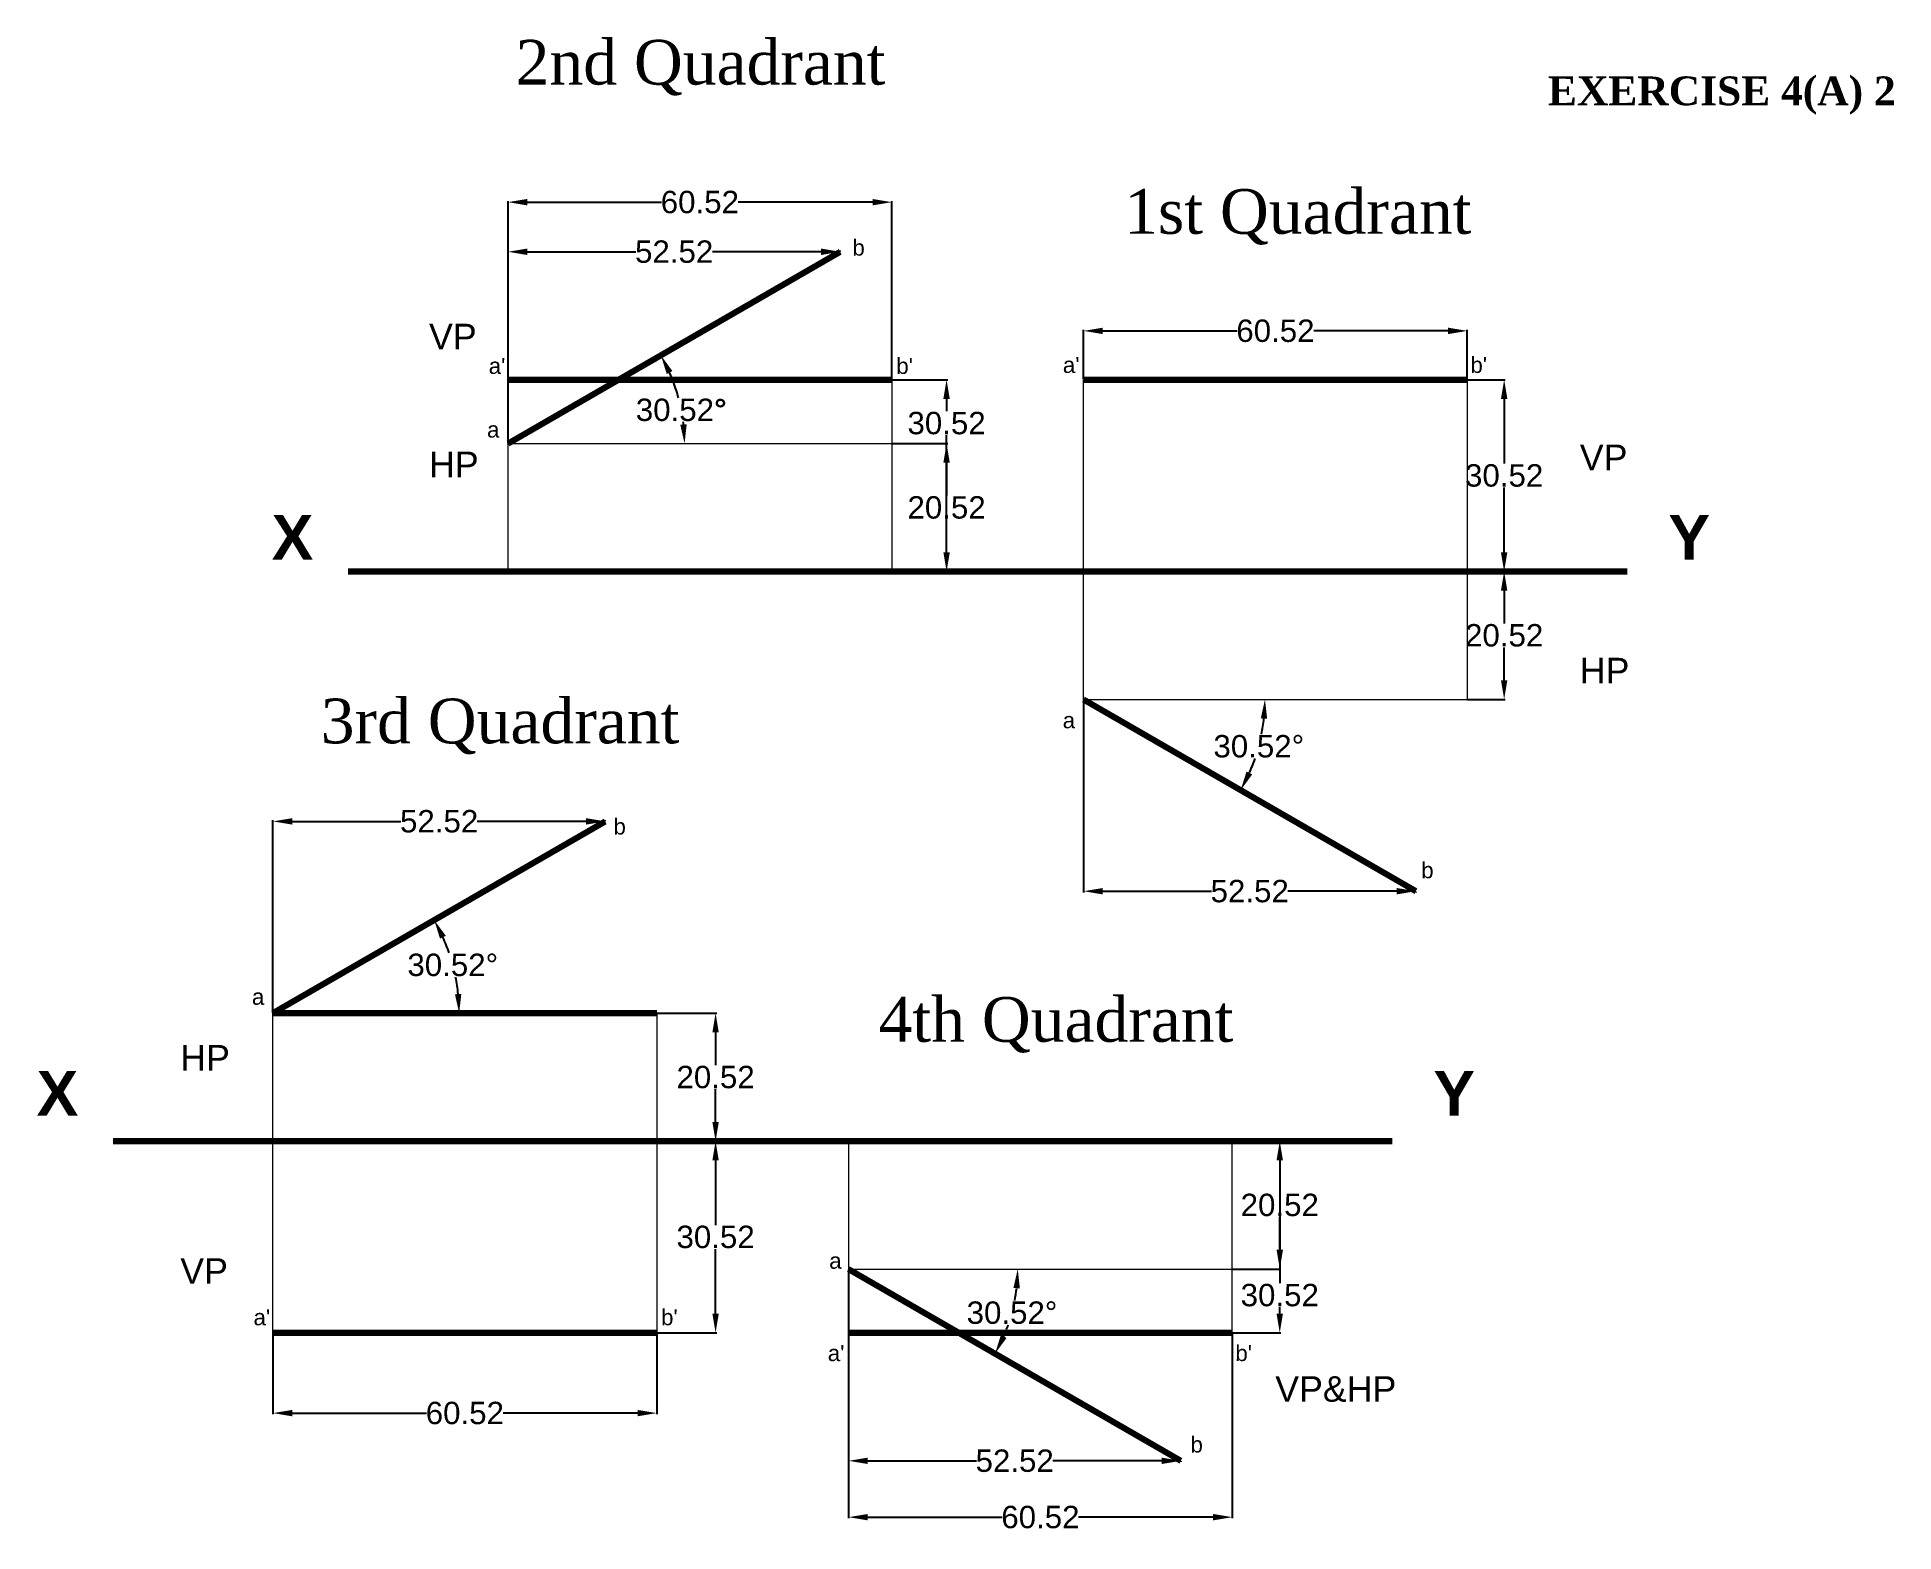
# Model space of a CAD drawing. Header units: millimetres. Extents: x 58 to 348, y 105 to 339.
import ezdxf

# ---------------------------------------------------------------- set-up
doc = ezdxf.new("R2010")
doc.units = ezdxf.units.MM
doc.layers.add('thick continuous', color=7, linetype='Continuous', lineweight=30)
doc.styles.get("Standard").update_dxf_attribs({"font": 'arial.ttf'})
doc.dimstyles.get("Standard").update_dxf_attribs({"dimtxt": 3.5, "dimasz": 3, "dimexe": 0.18, "dimexo": 0.0625, "dimgap": 0.09, "dimtad": 0, "dimtih": 1, "dimtoh": 1, "dimdec": 1, "dimzin": 0, "dimdsep": 46, "dimtxsty": 'Standard', "dimcen": 0.09, "dimadec": 0, "dimazin": 0, "dimtfac": 1, "dimtdec": 1, "dimtofl": 0, "dimtmove": 0, "dimatfit": 3, "dimfxl": 1, "dimtolj": 1, "dimtzin": 0, "dimarcsym": 0})

# ---------------------------------------------------------------- blocks, each defined once
blk = doc.blocks.new('*D0')
at = {"layer": 'Defpoints', "color": 0}
for p in [(191.78, 312.77), (131.78, 285.01), (191.78, 285.01)]:
    blk.add_point(p, dxfattribs=at)
at = {"layer": 'thick continuous', "color": 0, "lineweight": -2}
for p, q in [((131.78, 285.07), (131.78, 312.95)), ((134.78, 312.77), (155.79, 312.77)), ((188.78, 312.77), (167.77, 312.77)), ((191.78, 285.07), (191.78, 312.95))]:
    blk.add_line(p, q, dxfattribs=at)
at = {"layer": 'thick continuous', "color": 0}
for points in [[(134.78, 313.27), (134.78, 312.27), (131.78, 312.77)], [(188.78, 312.27), (188.78, 313.27), (191.78, 312.77)]]:
    blk.add_solid(points, dxfattribs=at)
at = {"layer": 'thick continuous', "color": 0, "lineweight": 5, "insert": (161.78, 312.77), "char_height": 3.5, "attachment_point": 5}
blk.add_mtext('\\A1;60.52', dxfattribs=at)
blk = doc.blocks.new('*D1')
at = {"layer": 'Defpoints', "color": 0}
for p in [(281.78, 292.64), (221.78, 285.01), (281.78, 285.01)]:
    blk.add_point(p, dxfattribs=at)
at = {"layer": 'thick continuous', "color": 0, "lineweight": -2}
for p, q in [((221.78, 285.07), (221.78, 292.82)), ((224.78, 292.64), (245.79, 292.64)), ((278.78, 292.64), (257.77, 292.64)), ((281.78, 285.07), (281.78, 292.82))]:
    blk.add_line(p, q, dxfattribs=at)
at = {"layer": 'thick continuous', "color": 0}
for points in [[(224.78, 293.14), (224.78, 292.14), (221.78, 292.64)], [(278.78, 292.14), (278.78, 293.14), (281.78, 292.64)]]:
    blk.add_solid(points, dxfattribs=at)
at = {"layer": 'thick continuous', "color": 0, "lineweight": 5, "insert": (251.78, 292.64), "char_height": 3.5, "attachment_point": 5}
blk.add_mtext('\\A1;60.52', dxfattribs=at)
blk = doc.blocks.new('*D2')
at = {"layer": 'Defpoints', "color": 0}
for p in [(95.03, 135.93), (155.03, 135.93), (155.03, 123.39)]:
    blk.add_point(p, dxfattribs=at)
at = {"layer": 'thick continuous', "color": 0, "lineweight": -2}
for p, q in [((95.03, 135.87), (95.03, 123.21)), ((155.03, 135.87), (155.03, 123.21)), ((98.03, 123.39), (119.04, 123.39)), ((152.03, 123.39), (131.01, 123.39))]:
    blk.add_line(p, q, dxfattribs=at)
at = {"layer": 'thick continuous', "color": 0}
for points in [[(98.03, 123.89), (98.03, 122.89), (95.03, 123.39)], [(152.03, 122.89), (152.03, 123.89), (155.03, 123.39)]]:
    blk.add_solid(points, dxfattribs=at)
at = {"layer": 'thick continuous', "color": 0, "lineweight": 5, "insert": (125.03, 123.39), "char_height": 3.5, "attachment_point": 5}
blk.add_mtext('\\A1;60.52', dxfattribs=at)
blk = doc.blocks.new('*D3')
at = {"layer": 'Defpoints', "color": 0}
for p in [(185.03, 135.93), (245.03, 135.93), (245.03, 107.12)]:
    blk.add_point(p, dxfattribs=at)
at = {"layer": 'thick continuous', "color": 0, "lineweight": -2}
for p, q in [((185.03, 135.87), (185.03, 106.94)), ((245.03, 135.87), (245.03, 106.94)), ((188.03, 107.12), (209.04, 107.12)), ((242.03, 107.12), (221.01, 107.12))]:
    blk.add_line(p, q, dxfattribs=at)
at = {"layer": 'thick continuous', "color": 0}
for points in [[(188.03, 107.62), (188.03, 106.62), (185.03, 107.12)], [(242.03, 106.62), (242.03, 107.62), (245.03, 107.12)]]:
    blk.add_solid(points, dxfattribs=at)
at = {"layer": 'thick continuous', "color": 0, "lineweight": 5, "insert": (215.03, 107.12), "char_height": 3.5, "attachment_point": 5}
blk.add_mtext('\\A1;60.52', dxfattribs=at)
blk = doc.blocks.new('*D4')
at = {"layer": 'Defpoints', "color": 0}
for p in [(155.03, 165.93), (155.03, 135.93), (164.24, 135.93)]:
    blk.add_point(p, dxfattribs=at)
at = {"layer": 'thick continuous', "color": 0, "lineweight": -2}
for p, q in [((155.09, 165.93), (164.42, 165.93)), ((164.24, 162.93), (164.24, 152.81)), ((164.24, 138.93), (164.24, 149.05)), ((155.09, 135.93), (164.42, 135.93))]:
    blk.add_line(p, q, dxfattribs=at)
at = {"layer": 'thick continuous', "color": 0}
for points in [[(164.74, 162.93), (163.74, 162.93), (164.24, 165.93)], [(163.74, 138.93), (164.74, 138.93), (164.24, 135.93)]]:
    blk.add_solid(points, dxfattribs=at)
at = {"layer": 'thick continuous', "color": 0, "lineweight": 5, "insert": (164.24, 150.93), "char_height": 3.5, "attachment_point": 5}
blk.add_mtext('\\A1;30.52', dxfattribs=at)
blk = doc.blocks.new('*D5')
at = {"layer": 'Defpoints', "color": 0}
for p in [(245.03, 165.93), (245.03, 135.93), (252.46, 135.93)]:
    blk.add_point(p, dxfattribs=at)
at = {"layer": 'thick continuous', "color": 0, "lineweight": -2}
for p, q in [((245.09, 165.93), (252.64, 165.93)), ((252.46, 162.93), (252.46, 143.71)), ((252.46, 138.93), (252.46, 139.95)), ((245.09, 135.93), (252.64, 135.93))]:
    blk.add_line(p, q, dxfattribs=at)
at = {"layer": 'thick continuous', "color": 0}
for points in [[(252.96, 162.93), (251.96, 162.93), (252.46, 165.93)], [(251.96, 138.93), (252.96, 138.93), (252.46, 135.93)]]:
    blk.add_solid(points, dxfattribs=at)
at = {"layer": 'thick continuous', "color": 0, "lineweight": 5, "insert": (252.46, 141.83), "char_height": 3.5, "attachment_point": 5}
blk.add_mtext('\\A1;30.52', dxfattribs=at)
blk = doc.blocks.new('*D6')
at = {"layer": 'Defpoints', "color": 0}
for p in [(191.78, 285.01), (191.78, 255.01), (200.36, 255.01)]:
    blk.add_point(p, dxfattribs=at)
at = {"layer": 'thick continuous', "color": 0, "lineweight": -2}
for p, q in [((191.84, 285.01), (200.54, 285.01)), ((200.36, 282.01), (200.36, 280.08)), ((200.36, 258.01), (200.36, 276.33)), ((191.84, 255.01), (200.54, 255.01))]:
    blk.add_line(p, q, dxfattribs=at)
at = {"layer": 'thick continuous', "color": 0}
for points in [[(200.86, 282.01), (199.86, 282.01), (200.36, 285.01)], [(199.86, 258.01), (200.86, 258.01), (200.36, 255.01)]]:
    blk.add_solid(points, dxfattribs=at)
at = {"layer": 'thick continuous', "color": 0, "lineweight": 5, "insert": (200.36, 278.2), "char_height": 3.5, "attachment_point": 5}
blk.add_mtext('\\A1;30.52', dxfattribs=at)
blk = doc.blocks.new('*D7')
at = {"layer": 'Defpoints', "color": 0}
for p in [(155.03, 185.93), (155.03, 165.93), (164.24, 165.93)]:
    blk.add_point(p, dxfattribs=at)
at = {"layer": 'thick continuous', "color": 0, "lineweight": -2}
for p, q in [((155.09, 185.93), (164.42, 185.93)), ((164.24, 182.93), (164.24, 177.81)), ((164.24, 168.93), (164.24, 174.05)), ((155.09, 165.93), (164.42, 165.93))]:
    blk.add_line(p, q, dxfattribs=at)
at = {"layer": 'thick continuous', "color": 0}
for points in [[(164.74, 182.93), (163.74, 182.93), (164.24, 185.93)], [(163.74, 168.93), (164.74, 168.93), (164.24, 165.93)]]:
    blk.add_solid(points, dxfattribs=at)
at = {"layer": 'thick continuous', "color": 0, "lineweight": 5, "insert": (164.24, 175.93), "char_height": 3.5, "attachment_point": 5}
blk.add_mtext('\\A1;20.52', dxfattribs=at)
blk = doc.blocks.new('*D8')
at = {"layer": 'Defpoints', "color": 0}
for p in [(191.78, 275.01), (200.36, 275.01), (191.78, 255.01)]:
    blk.add_point(p, dxfattribs=at)
at = {"layer": 'thick continuous', "color": 0, "lineweight": -2}
for p, q in [((191.84, 275.01), (200.54, 275.01)), ((200.36, 272.01), (200.36, 266.88)), ((200.36, 258.01), (200.36, 263.13)), ((191.84, 255.01), (200.54, 255.01))]:
    blk.add_line(p, q, dxfattribs=at)
at = {"layer": 'thick continuous', "color": 0}
for points in [[(200.86, 272.01), (199.86, 272.01), (200.36, 275.01)], [(199.86, 258.01), (200.86, 258.01), (200.36, 255.01)]]:
    blk.add_solid(points, dxfattribs=at)
at = {"layer": 'thick continuous', "color": 0, "lineweight": 5, "insert": (200.36, 265.01), "char_height": 3.5, "attachment_point": 5}
blk.add_mtext('\\A1;20.52', dxfattribs=at)
blk = doc.blocks.new('*D9')
at = {"layer": 'Defpoints', "color": 0}
for p in [(281.78, 285.01), (281.78, 255.01), (287.55, 255.01)]:
    blk.add_point(p, dxfattribs=at)
at = {"layer": 'thick continuous', "color": 0, "lineweight": -2}
for p, q in [((281.84, 285.01), (287.73, 285.01)), ((287.55, 282.01), (287.55, 271.88)), ((287.55, 258.01), (287.55, 268.13)), ((281.84, 255.01), (287.73, 255.01))]:
    blk.add_line(p, q, dxfattribs=at)
at = {"layer": 'thick continuous', "color": 0}
for points in [[(288.05, 282.01), (287.05, 282.01), (287.55, 285.01)], [(287.05, 258.01), (288.05, 258.01), (287.55, 255.01)]]:
    blk.add_solid(points, dxfattribs=at)
at = {"layer": 'thick continuous', "color": 0, "lineweight": 5, "insert": (287.55, 270.01), "char_height": 3.5, "attachment_point": 5}
blk.add_mtext('\\A1;30.52', dxfattribs=at)
blk = doc.blocks.new('*D10')
at = {"layer": 'Defpoints', "color": 0}
for p in [(281.78, 255.01), (287.55, 255.01), (281.78, 235.01)]:
    blk.add_point(p, dxfattribs=at)
at = {"layer": 'thick continuous', "color": 0, "lineweight": -2}
for p, q in [((281.84, 255.01), (287.73, 255.01)), ((287.55, 252.01), (287.55, 246.88)), ((287.55, 238.01), (287.55, 243.13)), ((281.84, 235.01), (287.73, 235.01))]:
    blk.add_line(p, q, dxfattribs=at)
at = {"layer": 'thick continuous', "color": 0}
for points in [[(288.05, 252.01), (287.05, 252.01), (287.55, 255.01)], [(287.05, 238.01), (288.05, 238.01), (287.55, 235.01)]]:
    blk.add_solid(points, dxfattribs=at)
at = {"layer": 'thick continuous', "color": 0, "lineweight": 5, "insert": (287.55, 245.01), "char_height": 3.5, "attachment_point": 5}
blk.add_mtext('\\A1;20.52', dxfattribs=at)
blk = doc.blocks.new('*D11')
at = {"layer": 'Defpoints', "color": 0}
for p in [(95.03, 215.93), (146.99, 215.93), (95.03, 185.93)]:
    blk.add_point(p, dxfattribs=at)
at = {"layer": 'thick continuous', "color": 0, "lineweight": -2}
for p, q in [((95.03, 185.99), (95.03, 216.11)), ((98.03, 215.93), (115.03, 215.93)), ((143.99, 215.93), (126.98, 215.93)), ((146.99, 215.99), (146.99, 216.11))]:
    blk.add_line(p, q, dxfattribs=at)
at = {"layer": 'thick continuous', "color": 0}
for points in [[(98.03, 216.43), (98.03, 215.43), (95.03, 215.93)], [(143.99, 215.43), (143.99, 216.43), (146.99, 215.93)]]:
    blk.add_solid(points, dxfattribs=at)
at = {"layer": 'thick continuous', "color": 0, "lineweight": 5, "insert": (121.01, 215.93), "char_height": 3.5, "attachment_point": 5}
blk.add_mtext('\\A1;52.52', dxfattribs=at)
blk = doc.blocks.new('*D12')
at = {"layer": 'Defpoints', "color": 0}
for p in [(185.03, 145.93), (236.99, 115.93), (236.99, 115.93)]:
    blk.add_point(p, dxfattribs=at)
at = {"layer": 'thick continuous', "color": 0, "lineweight": -2}
for p, q in [((185.03, 145.87), (185.03, 115.75)), ((188.03, 115.93), (205.03, 115.93)), ((233.99, 115.93), (216.98, 115.93)), ((236.99, 115.87), (236.99, 115.75))]:
    blk.add_line(p, q, dxfattribs=at)
at = {"layer": 'thick continuous', "color": 0}
for points in [[(188.03, 116.43), (188.03, 115.43), (185.03, 115.93)], [(233.99, 115.43), (233.99, 116.43), (236.99, 115.93)]]:
    blk.add_solid(points, dxfattribs=at)
at = {"layer": 'thick continuous', "color": 0, "lineweight": 5, "insert": (211.01, 115.93), "char_height": 3.5, "attachment_point": 5}
blk.add_mtext('\\A1;52.52', dxfattribs=at)
blk = doc.blocks.new('*D13')
at = {"layer": 'Defpoints', "color": 0}
for p in [(221.78, 235.01), (273.74, 205.01), (273.74, 205.01)]:
    blk.add_point(p, dxfattribs=at)
at = {"layer": 'thick continuous', "color": 0, "lineweight": -2}
for p, q in [((221.78, 234.94), (221.78, 204.83)), ((224.78, 205.01), (241.78, 205.01)), ((270.74, 205.01), (253.74, 205.01)), ((273.74, 204.94), (273.74, 204.83))]:
    blk.add_line(p, q, dxfattribs=at)
at = {"layer": 'thick continuous', "color": 0}
for points in [[(224.78, 205.51), (224.78, 204.51), (221.78, 205.01)], [(270.74, 204.51), (270.74, 205.51), (273.74, 205.01)]]:
    blk.add_solid(points, dxfattribs=at)
at = {"layer": 'thick continuous', "color": 0, "lineweight": 5, "insert": (247.76, 205.01), "char_height": 3.5, "attachment_point": 5}
blk.add_mtext('\\A1;52.52', dxfattribs=at)
blk = doc.blocks.new('*D14')
at = {"layer": 'Defpoints', "color": 0}
for p in [(131.78, 305.01), (183.74, 305.01), (131.78, 275.01)]:
    blk.add_point(p, dxfattribs=at)
at = {"layer": 'thick continuous', "color": 0, "lineweight": -2}
for p, q in [((131.78, 275.07), (131.78, 305.19)), ((134.78, 305.01), (151.78, 305.01)), ((180.74, 305.01), (163.74, 305.01)), ((183.74, 305.07), (183.74, 305.19))]:
    blk.add_line(p, q, dxfattribs=at)
at = {"layer": 'thick continuous', "color": 0}
for points in [[(134.78, 305.51), (134.78, 304.51), (131.78, 305.01)], [(180.74, 304.51), (180.74, 305.51), (183.74, 305.01)]]:
    blk.add_solid(points, dxfattribs=at)
at = {"layer": 'thick continuous', "color": 0, "lineweight": 5, "insert": (157.76, 305.01), "char_height": 3.5, "attachment_point": 5}
blk.add_mtext('\\A1;52.52', dxfattribs=at)
blk = doc.blocks.new('*D15')
at = {"layer": 'Defpoints', "color": 0}
for p in [(185.03, 145.93), (185.03, 145.93), (245.03, 145.93), (209.89, 136.88), (236.99, 115.93)]:
    blk.add_point(p, dxfattribs=at)
at = {"layer": 'thick continuous', "color": 0, "lineweight": -2}
for start, end in [(349.223, 353.501), (336.499, 340.6916)]:
    blk.add_arc((185.03, 145.93), 26.46, start, end, dxfattribs=at)
at = {"layer": 'thick continuous', "color": 0}
for points in [[(211.82, 142.91), (210.82, 142.97), (211.49, 145.93)], [(208.85, 135.6), (209.74, 135.15), (207.94, 132.7)]]:
    blk.add_solid(points, dxfattribs=at)
at = {"layer": 'thick continuous', "color": 0, "lineweight": 5, "insert": (210.59, 139.08), "char_height": 3.5, "attachment_point": 5}
blk.add_mtext('30.52%%D', dxfattribs=at)
blk = doc.blocks.new('*D16')
at = {"layer": 'Defpoints', "color": 0}
for p in [(146.99, 215.93), (123.69, 190.99), (95.03, 185.93), (95.03, 185.93), (155.03, 185.93)]:
    blk.add_point(p, dxfattribs=at)
at = {"layer": 'thick continuous', "color": 0, "lineweight": -2}
for start, end in [(18.9121, 24.0928), (5.9072, 11.1583)]:
    blk.add_arc((95.03, 185.93), 29.11, start, end, dxfattribs=at)
at = {"layer": 'thick continuous', "color": 0}
for points in [[(122.05, 198.04), (121.15, 197.59), (120.24, 200.49)], [(123.48, 188.9), (124.48, 188.95), (124.14, 185.93)]]:
    blk.add_solid(points, dxfattribs=at)
at = {"layer": 'thick continuous', "color": 0, "lineweight": 5, "insert": (123.14, 193.47), "char_height": 3.5, "attachment_point": 5}
blk.add_mtext('30.52%%D', dxfattribs=at)
blk = doc.blocks.new('*D17')
at = {"layer": 'Defpoints', "color": 0}
for p in [(183.74, 305.01), (157.72, 284.45), (131.78, 275.01), (131.78, 275.01), (191.78, 275.01)]:
    blk.add_point(p, dxfattribs=at)
at = {"layer": 'thick continuous', "color": 0, "lineweight": -2}
for start, end in [(15, 23.7707), (6.2293, 7.051)]:
    blk.add_arc((131.78, 275.01), 27.61, start, end, dxfattribs=at)
at = {"layer": 'thick continuous', "color": 0}
for points in [[(157.49, 286.36), (156.6, 285.91), (155.69, 288.81)], [(158.72, 277.97), (159.72, 278.03), (159.39, 275.01)]]:
    blk.add_solid(points, dxfattribs=at)
at = {"layer": 'thick continuous', "color": 0, "lineweight": 5, "insert": (158.88, 280.27), "char_height": 3.5, "attachment_point": 5}
blk.add_mtext('30.52{\\fISOCPEUR|b0|i0|c0|p34;%%D}', dxfattribs=at)
blk = doc.blocks.new('*D18')
at = {"layer": 'Defpoints', "color": 0}
for p in [(221.78, 235.01), (221.78, 235.01), (281.78, 235.01), (248.44, 225.3), (273.74, 205.01)]:
    blk.add_point(p, dxfattribs=at)
at = {"layer": 'thick continuous', "color": 0, "lineweight": -2}
for start, end in [(348.9412, 353.9385), (336.0615, 340.9846)]:
    blk.add_arc((221.78, 235.01), 28.37, start, end, dxfattribs=at)
at = {"layer": 'thick continuous', "color": 0}
for points in [[(250.49, 231.98), (249.49, 232.04), (250.15, 235.01)], [(247.26, 223.72), (248.15, 223.27), (246.35, 220.82)]]:
    blk.add_solid(points, dxfattribs=at)
at = {"layer": 'thick continuous', "color": 0, "lineweight": 5, "insert": (249.18, 227.66), "char_height": 3.5, "attachment_point": 5}
blk.add_mtext('30.52%%D', dxfattribs=at)
blk = doc.blocks.new('*D19')
at = {"layer": 'Defpoints', "color": 0}
for p in [(245.03, 165.93), (245.03, 145.93), (252.46, 145.93)]:
    blk.add_point(p, dxfattribs=at)
at = {"layer": 'thick continuous', "color": 0, "lineweight": -2}
for p, q in [((245.09, 165.93), (252.64, 165.93)), ((252.46, 162.93), (252.46, 157.81)), ((252.46, 148.93), (252.46, 154.05)), ((245.09, 145.93), (252.64, 145.93))]:
    blk.add_line(p, q, dxfattribs=at)
at = {"layer": 'thick continuous', "color": 0}
for points in [[(252.96, 162.93), (251.96, 162.93), (252.46, 165.93)], [(251.96, 148.93), (252.96, 148.93), (252.46, 145.93)]]:
    blk.add_solid(points, dxfattribs=at)
at = {"layer": 'thick continuous', "color": 0, "lineweight": 5, "insert": (252.46, 155.93), "char_height": 3.5, "attachment_point": 5}
blk.add_mtext('\\A1;20.52', dxfattribs=at)

msp = doc.modelspace()

# ---------------------------------------------------------------- linework, layer by layer
at = {"layer": 'thick continuous', "lineweight": 100}
for p, q in [((131.78, 275.01), (183.74, 305.01)), ((131.78, 285.01), (191.78, 285.01)), ((221.78, 285.01), (281.78, 285.01)), ((106.78, 255.01), (306.78, 255.01)), ((191.78, 255.01), (221.78, 255.01)), ((273.74, 205.01), (221.78, 235.01)), ((95.03, 185.93), (146.99, 215.93)), ((95.03, 185.93), (155.03, 185.93)), ((70.03, 165.93), (270.03, 165.93)), ((185.03, 145.93), (236.99, 115.93)), ((155.03, 135.93), (95.03, 135.93)), ((185.03, 135.93), (245.03, 135.93))]:
    msp.add_line(p, q, dxfattribs=at)
at = {"layer": 'thick continuous', "lineweight": 5}
for p, q in [((191.78, 285.01), (191.78, 275.01)), ((221.78, 255.01), (221.78, 285.01)), ((281.78, 285.01), (281.78, 255.01)), ((131.78, 255.01), (131.78, 275.01)), ((131.78, 275.01), (191.78, 275.01)), ((191.78, 275.01), (191.78, 255.01)), ((221.78, 235.01), (221.78, 255.01)), ((281.78, 255.01), (281.78, 235.01)), ((221.78, 235.01), (281.78, 235.01)), ((95.03, 165.93), (95.03, 185.93)), ((155.03, 185.93), (155.03, 165.93)), ((95.03, 135.93), (95.03, 165.93)), ((155.03, 165.93), (155.03, 135.93)), ((185.03, 165.93), (185.03, 145.93)), ((245.03, 145.93), (245.03, 165.93)), ((185.03, 145.93), (185.03, 135.93)), ((185.03, 145.93), (245.03, 145.93)), ((245.03, 135.93), (245.03, 145.93))]:
    msp.add_line(p, q, dxfattribs=at)
at = {"layer": 'thick continuous'}
for p, q in [((106.78, 255.01), (131.78, 255.01)), ((70.03, 165.93), (95.03, 165.93)), ((155.03, 165.93), (185.03, 165.93))]:
    msp.add_line(p, q, dxfattribs=at)

# ---------------------------------------------------------------- texts
at = {"layer": 'thick continuous', "attachment_point": 1}
for s, width, gutter_width, heights, insert, char_height in [('{\\fTimes New Roman|b0|i0|c0|p34; 2nd Quadrant    \\P\\P                                     1st Quadrant                                                                         }', 226.511, 226.51, [0], (130.33, 338.16), 7), ('{\\fTimes New Roman|b1|i0|c0|p34;EXERCISE 4(A) 2}', 225.5919, 225.59, [0], (294.4, 332.43), 4.5), ('b', 2.8846, 12.5, [0], (185.63, 306.91), 2.5), ('\\P\\PVP\\P\\P\\PHP', 10.4563, 12.5, [0], (119.43, 307.09), 4), ("      a'                                                               b'       ", 77.9292, 12.5, [0], (122.94, 288.41), 2.5), ("      a'                                                               b'       ", 77.9292, 12.5, [0], (212.72, 288.56), 2.5), ('      a                                                                     ', 77.9292, 12.5, [0], (122.68, 278.45), 2.5), ('VP\\P\\P\\P\\P\\PHP', 19.3705, 12.5, [67.23], (299.38, 274.85), 4), ('{\\fArial|b1|i0|c0|p34; X                                                                              Y}', 228.5131, 12.5, [0], (92.1, 263.85), 7), ('{\\fTimes New Roman|b0|i0|c0|p34;3rd Quadrant   \\P\\P                                \\P\\P                                 4th Quadrant                                                                      }', 226.511, 226.51, [0], (102.5, 235.14), 7), ('      a                                                                    ', 77.9292, 12.5, [0], (212.7, 232.99), 2.5), ('b', 2.7636, 12.5, [0], (148.27, 216.38), 2.5), ('b', 3.1962, 12.5, [0], (274.58, 209.54), 2.5), ('      a                                                                      ', 77.9292, 12.5, [0], (85.91, 189.75), 2.5), ('HP\\P\\P\\P\\P\\PVP', 19.3705, 12.5, [67.23], (80.53, 180.96), 4), ('{\\fArial|b1|i0|c0|p34; X                                                                              Y}', 228.5131, 12.5, [0], (55.35, 176.92), 7), ('      a                                                                      ', 77.9292, 12.5, [0], (176.18, 148.47), 2.5), ("      a'                                                               b'       ", 77.9292, 12.5, [0], (86.16, 139.63), 2.5), ("      a'                                                               b'       ", 77.9292, 12.5, [0], (175.96, 134.02), 2.5), ('VP&HP', 11.6198, 12.5, [0], (251.75, 129.17), 4), ('b', 2.6885, 12.5, [0], (238.5, 119.73), 2.5)]:
    msp.add_mtext_dynamic_manual_height_columns(s, width=width, gutter_width=gutter_width, heights=heights, dxfattribs=dict(at, insert=insert, char_height=char_height))

# ---------------------------------------------------------------- dimensions: what is measured, and where the dimension line sits
at = {"layer": 'thick continuous', "lineweight": 5}
for base, p1, p2, text, picture, middle in [((191.78, 312.77), (131.78, 285.01), (191.78, 285.01), '60.52', '*D0', (161.78, 312.77)), ((131.78, 305.01), (183.74, 305.01), (131.78, 275.01), '52.52', '*D14', (157.76, 305.01)), ((281.78, 292.64), (221.78, 285.01), (281.78, 285.01), '60.52', '*D1', (251.78, 292.64)), ((273.74, 205.01), (221.78, 235.01), (273.74, 205.01), '52.52', '*D13', (247.76, 205.01)), ((95.03, 215.93), (146.99, 215.93), (95.03, 185.93), '52.52', '*D11', (121.01, 215.93)), ((236.99, 115.93), (185.03, 145.93), (236.99, 115.93), '52.52', '*D12', (211.01, 115.93)), ((155.03, 123.39), (95.03, 135.93), (155.03, 135.93), '60.52', '*D2', (125.03, 123.39)), ((245.03, 107.12), (185.03, 135.93), (245.03, 135.93), '60.52', '*D3', (215.03, 107.12))]:
    dim = msp.add_linear_dim(base=base, p1=p1, p2=p2, text=text, dimstyle='Standard', dxfattribs=at)
    dim.commit()
    dim.dimension.update_dxf_attribs({"geometry": picture, "text_midpoint": middle})
dim = msp.add_angular_dim_2l(base=(157.72, 284.45), line1=((131.78, 275.01), (191.78, 275.01)), line2=((131.78, 275.01), (183.74, 305.01)), text='30.52{\\fISOCPEUR|b0|i0|c0|p34;%%D}', dimstyle='Standard', dxfattribs=at)
dim.commit()
dim.dimension.update_dxf_attribs({"geometry": '*D17', "text_midpoint": (158.88, 280.27), "dimtype": 162})
for base, p1, p2, picture, middle in [((200.36, 255.01), (191.78, 285.01), (191.78, 255.01), '*D6', (200.36, 278.2)), ((252.46, 135.93), (245.03, 165.93), (245.03, 135.93), '*D5', (252.46, 141.83))]:
    dim = msp.add_linear_dim(base=base, p1=p1, p2=p2, angle=90, text='30.52', dimstyle='Standard', dxfattribs=at)
    dim.commit()
    dim.dimension.update_dxf_attribs({"geometry": picture, "text_midpoint": middle, "dimtype": 160})
for base, p1, p2, text, picture, middle in [((287.55, 255.01), (281.78, 285.01), (281.78, 255.01), '30.52', '*D9', (287.55, 270.01)), ((200.36, 275.01), (191.78, 255.01), (191.78, 275.01), '20.52', '*D8', (200.36, 265.01)), ((287.55, 255.01), (281.78, 235.01), (281.78, 255.01), '20.52', '*D10', (287.55, 245.01)), ((164.24, 165.93), (155.03, 185.93), (155.03, 165.93), '20.52', '*D7', (164.24, 175.93)), ((164.24, 135.93), (155.03, 165.93), (155.03, 135.93), '30.52', '*D4', (164.24, 150.93)), ((252.46, 145.93), (245.03, 165.93), (245.03, 145.93), '20.52', '*D19', (252.46, 155.93))]:
    dim = msp.add_linear_dim(base=base, p1=p1, p2=p2, angle=90, text=text, dimstyle='Standard', dxfattribs=at)
    dim.commit()
    dim.dimension.update_dxf_attribs({"geometry": picture, "text_midpoint": middle})
for base, line1, line2, picture, middle in [((248.44, 225.3), ((273.74, 205.01), (221.78, 235.01)), ((221.78, 235.01), (281.78, 235.01)), '*D18', (249.18, 227.66)), ((123.69, 190.99), ((95.03, 185.93), (155.03, 185.93)), ((95.03, 185.93), (146.99, 215.93)), '*D16', (123.14, 193.47)), ((209.89, 136.88), ((185.03, 145.93), (236.99, 115.93)), ((185.03, 145.93), (245.03, 145.93)), '*D15', (210.59, 139.08))]:
    dim = msp.add_angular_dim_2l(base=base, line1=line1, line2=line2, text='30.52%%D', dimstyle='Standard', dxfattribs=at)
    dim.commit()
    dim.dimension.update_dxf_attribs({"geometry": picture, "text_midpoint": middle})

doc.saveas('drawing.dxf')
